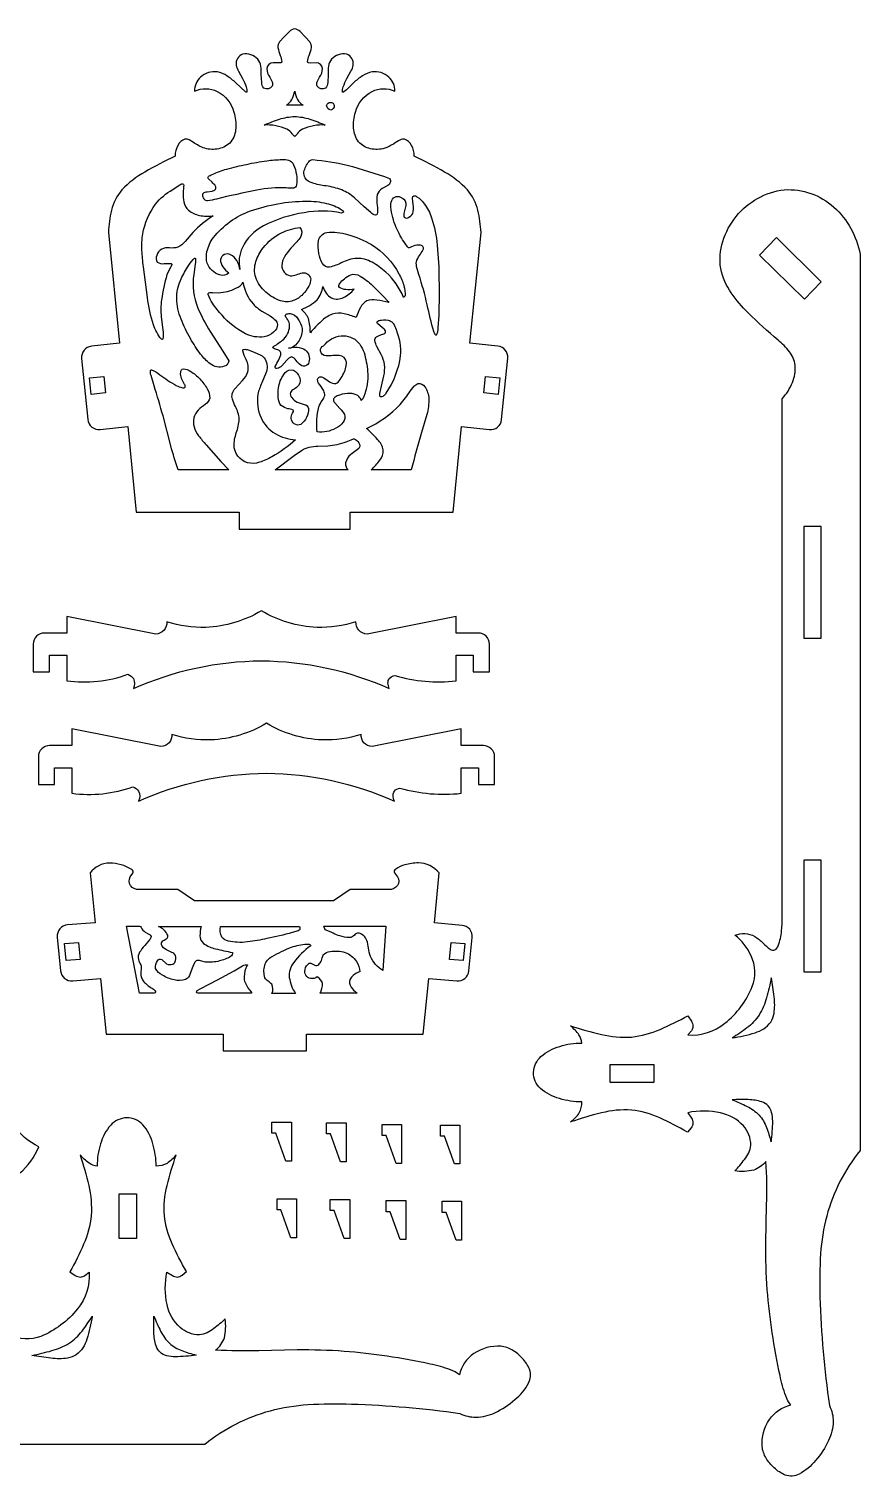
# Model space of a CAD drawing. Extents: x -7 to 286, y -15 to 245.
# Drawn here: x 136.9 to 286.4, y -15 to 245.3 of the extents above; entities that cross this region are included whole.
import ezdxf

# ---------------------------------------------------------------- set-up
doc = ezdxf.new("R2010")
doc.units = 0
doc.header["$MEASUREMENT"] = 0
doc.layers.get('0').update_dxf_attribs({"linetype": 'CONTINUOUS'})
doc.layers.add('2', color=7, linetype='CONTINUOUS')

msp = doc.modelspace()

# ---------------------------------------------------------------- linework, layer by layer
for points in [[(214.715248, 173.762392), (219.693141, 173.193489, 0.418453), (221.917098, 174.987627), (223.017759, 186.030925, 0.412049), (221.235297, 188.224529), (216.215248, 188.762392), (218.215248, 208.652392, 0.042191), (217.656248, 212.645392, 0.119944), (215.765248, 216.332392, 0.076545), (211.656248, 219.509392, 0.018128), (206.215248, 222.381392, 0.134188), (205.707248, 224.314392, 0.214182), (204.444248, 225.421392, 0.143413), (203.707248, 225.300392, 0.037381), (202.453248, 224.561392, -0.067315), (200.895248, 223.795392, -0.1269), (198.351248, 223.714392, -0.166741), (196.183248, 224.961392, -0.151905), (195.308248, 227.435392, -0.091456), (195.637248, 230.274392, -0.205753), (198.625248, 234.032392, -0.22597), (202.715248, 234.076392, 0.220309), (201.638248, 236.589392, 0.228783), (198.617248, 237.518392, 0.094839), (196.895248, 236.811392, 0.046189), (195.297248, 235.575392), (194.014248, 234.323392), (193.579248, 233.945392, -0.333359), (193.334248, 233.883392, -0.16579), (193.453248, 234.825392, -0.040192), (194.083248, 236.368392), (194.814248, 237.644392, 0.104471), (195.232248, 238.773392, 0.349815), (194.070248, 240.737392, 0.25518), (191.340248, 239.826392, 0.143154), (190.794248, 238.575392, 0.038538), (190.715248, 237.091392), (190.646248, 235.614392, -0.167464), (190.261248, 234.621392, -0.412523), (188.762248, 234.981392, -0.216187), (188.771248, 235.736392), (189.193248, 236.579392, 0.153621), (189.712248, 238.166392, 0.35084), (188.608248, 239.176392), (187.612248, 239.130392), (187.221248, 239.163392, -0.296545), (187.030248, 239.377392, -0.0986), (187.319248, 240.497392, 0.062494), (187.719248, 241.910392, 0.184206), (187.418248, 242.958392), (186.611248, 243.843392), (185.678248, 244.787392, 0.175933), (184.715248, 245.262392, 0.175951), (183.752248, 244.788392), (182.819248, 243.843392), (182.013248, 242.958392, 0.184127), (181.712248, 241.909392, 0.062447), (182.111248, 240.497392, -0.098641), (182.400248, 239.377392, -0.296468), (182.209248, 239.163392), (180.822248, 239.175392, 0.350846), (179.718248, 238.166392, 0.153619), (180.237248, 236.579392), (180.659248, 235.736392, -0.21619), (180.668248, 234.981392, -0.412528), (179.170248, 234.621392, -0.167466), (178.784248, 235.614392), (178.715248, 237.091392, 0.038569), (178.636248, 238.575392, 0.14314), (178.090248, 239.826392, 0.255166), (175.360248, 240.737392, 0.349813), (174.199248, 238.773392, 0.104471), (174.616248, 237.644392), (175.347248, 236.368392, -0.040193), (175.977248, 234.825392, -0.165795), (176.096248, 233.883392, -0.333359), (175.851248, 233.945392), (174.133248, 235.575392, 0.046183), (172.535248, 236.811392, 0.094836), (170.813248, 237.518392, 0.228796), (167.792248, 236.590392, 0.220358), (166.715248, 234.076392, -0.22596), (170.805248, 234.032392, -0.205759), (173.794248, 230.274392, -0.091464), (174.122248, 227.435392, -0.151901), (173.247248, 224.961392, -0.166738), (171.079248, 223.714392, -0.126901), (168.535248, 223.795392, -0.06966), (166.532248, 224.846392), (165.723248, 225.300392, 0.143413), (164.986248, 225.421392, 0.214182), (163.723248, 224.314392, 0.134188), (163.215248, 222.381392, 0.018128), (157.774248, 219.509392, 0.076545), (153.665248, 216.332392, 0.119944), (151.774248, 212.645392, 0.042191), (151.215248, 208.652392), (153.215248, 188.762392), (148.180777, 188.187023, 0.410141), (146.412488, 185.993925), (147.513292, 175.007903, 0.417055), (149.728707, 173.213872), (154.715248, 173.762392), (156.215248, 158.31339), (174.715248, 158.31339), (174.715248, 155.262392), (194.715248, 155.262392), (194.715248, 158.31339), (213.215248, 158.31339)], [(201.726, 126.6, -0.095728), (201.484, 127.645, -0.173837), (201.726, 128.4, -0.171995), (202.726, 128.94, 0.097864), (213.726, 128), (213.726, 132.6), (216.826, 132.6), (216.826, 129.6), (219.726, 129.6), (219.726, 134.593934, 0.414214), (217.719934, 136.6), (213.726, 136.6), (213.726, 139.6), (197.726, 136.4, -0.186798), (196.226, 137.1, -0.178336), (195.726, 138.6, -0.08481), (188.726, 137.6, -0.125271), (178.726, 140.6, -0.125271), (168.726, 137.6, -0.08481), (161.726, 138.6, -0.178336), (161.226, 137.1, -0.186798), (159.726, 136.4), (143.726, 139.6), (143.726, 136.6), (139.732065, 136.6, 0.414214), (137.726, 134.593934), (137.726, 129.6), (140.626, 129.6), (140.626, 132.6), (143.726, 132.6), (143.726, 128, 0.119208), (154.726, 129.169998, -0.16432), (155.726, 128.4, -0.235814), (155.726, 126.6, -0.103843), (178.726, 131.6, -0.103843)], [(202.645776, 106.364936, -0.095728), (202.403776, 107.409936, -0.173837), (202.645776, 108.164936, -0.171995), (203.645776, 108.704936, 0.097864), (214.645776, 107.764936), (214.645776, 112.364936), (217.745776, 112.364936), (217.745776, 109.364936), (220.645776, 109.364936), (220.645776, 114.35887, 0.414214), (218.63971, 116.364936), (214.645776, 116.364936), (214.645776, 119.364936), (198.645776, 116.164936, -0.186798), (197.145776, 116.864936, -0.178336), (196.645776, 118.364936, -0.08481), (189.645776, 117.364936, -0.125271), (179.645776, 120.364936, -0.125271), (169.645776, 117.364936, -0.08481), (162.645776, 118.364936, -0.178336), (162.145776, 116.864936, -0.186798), (160.645776, 116.164936), (144.645776, 119.364936), (144.645776, 116.364936), (140.651841, 116.364936, 0.414214), (138.645776, 114.35887), (138.645776, 109.364936), (141.545776, 109.364936), (141.545776, 112.364936), (144.645776, 112.364936), (144.645776, 107.764936, 0.119208), (155.645776, 108.934934, -0.16432), (156.645776, 108.164936, -0.235814), (156.645776, 106.364936, -0.103843), (179.645776, 111.364936, -0.103843)], [(206.948598, 95.237759, 0.073596), (204.545598, 94.890759, 0.087734), (202.870598, 94.140759, 0.433924), (202.683598, 93.451759), (203.191598, 92.763759, -0.292877), (203.171598, 91.184759, -0.237741), (201.689598, 90.442759), (194.689598, 90.442759), (191.689598, 88.442759), (166.689598, 88.442759), (163.689598, 90.442759), (156.689598, 90.442759, -0.24072), (155.197598, 91.154759, -0.289158), (155.163598, 92.719759), (155.640598, 93.386759, 0.42127), (155.431598, 94.064759, 0.138748), (151.440598, 95.206759, 0.242175), (147.939598, 93.442759), (148.829598, 84.442759), (143.886117, 84.089653, 0.422256), (142.032739, 81.891031), (142.634532, 75.812918, 0.410358), (144.802157, 74.011835), (149.829598, 74.442759), (150.829598, 64.442759), (171.829598, 64.442759), (171.829598, 61.442759), (186.829598, 61.442759), (186.829598, 64.442759), (207.829598, 64.442759), (208.829598, 74.442759), (213.858971, 74.011669, 0.410071), (216.026401, 75.810795), (216.627139, 81.818175, 0.418368), (214.80235, 84.016523), (209.829598, 84.442759), (210.708598, 93.439759, 0.223596)]]:
    msp.add_lwpolyline(points, format="xyb", close=True)
at = {"layer": '2'}
for points in [[(184.230248, 232.575392, 0.076855), (184.715248, 234.076392, 0.076855), (185.200248, 232.575392, 0.090174), (186.215248, 231.533392), (183.215248, 231.533392, 0.090174)], [(191.830248, 231.462392, -0.357859), (191.189248, 230.678392, -0.33628), (190.460248, 231.467392, -0.391159), (191.184248, 232.042392, -0.415736)], [(184.715248, 229.499392, -0.075742), (187.465248, 229.023392, -0.022702), (190.215248, 227.974392, 0.123094), (186.114248, 227.224392, 0.100053), (185.153248, 226.386392, -0.152968), (184.715248, 225.940392, -0.152963), (184.278248, 226.386392, 0.100054), (183.317248, 227.224392, 0.123095), (179.215248, 227.974392, -0.022702), (181.965248, 229.023392, -0.075742)], [(172.517248, 220.064392, -0.020708), (176.072248, 220.905392, -0.016221), (179.691248, 221.556392, -0.028583), (182.477248, 221.764392, -0.08431), (183.626248, 221.663392, -0.20769), (184.525248, 220.847392, -0.129689), (185.052248, 217.222392, -0.373575), (184.480248, 216.611392, -0.03982), (183.190248, 216.679392, 0.059764), (177.933248, 216.276392, 0.012674), (170.654248, 214.653392, -0.043868), (169.043248, 214.360392, -0.290769), (168.524248, 214.591392, -0.089778), (168.230248, 215.186392, -0.261897), (168.302248, 215.749392, -0.152891), (168.974248, 215.962392), (169.858248, 216.086392, 0.166642), (170.457248, 216.439392, 0.311208), (170.477248, 217.007392, 0.078645), (169.851248, 217.681392), (169.211248, 218.290392, -0.429641), (169.207248, 218.713392, -0.084686), (169.855248, 219.087392, -0.032487)], [(201.782248, 218.359392, -0.451897), (201.472248, 217.113392), (200.420248, 216.543392, 0.198688), (199.566248, 215.453392, 0.079562), (199.550248, 213.504392, -0.090628), (199.564248, 211.942392, -0.363896), (199.251248, 211.767392, -0.120584), (198.382248, 212.230392), (197.221248, 213.252392), (195.442248, 214.909392, 0.078956), (193.180248, 216.301392, 0.049951), (190.348248, 217.018392, -0.036494), (187.860248, 217.552392, -0.172843), (186.608248, 218.451392, -0.173689), (186.388248, 219.568392, -0.142072), (187.269248, 221.366392, -0.289712), (187.976248, 221.765392, -0.034545), (194.140248, 220.764392, -0.020981)], [(164.606248, 217.400392, -0.325129), (164.745248, 216.909392), (164.657248, 215.747392, 0.069663), (164.765248, 214.151392, 0.158194), (165.633248, 212.636392, 0.123498), (167.612248, 211.719392, 0.096473), (170.069248, 211.656392, 0.060736), (166.396248, 208.634392), (165.032248, 207.036392, -0.118429), (163.722248, 206.000392, -0.098474), (162.225248, 205.872392, 0.133766), (160.812248, 205.671392, 0.175685), (159.903248, 204.525392, 0.277135), (159.997248, 203.335392, 0.182499), (161.264248, 203.051392), (162.469248, 203.065392, -0.439675), (162.606248, 202.888392, -0.075373), (162.303248, 202.243392), (161.749248, 201.075392, 0.047632), (160.789248, 196.538392, 0.081424), (160.733248, 193.466392), (161.021248, 191.118392, -0.101646), (161.008248, 189.483392, -0.539992), (160.725248, 189.496392, -0.095704), (159.344248, 192.040392, -0.052057), (158.228248, 196.980392), (157.523248, 202.489392, -0.01845), (157.255248, 205.423392, -0.053082), (157.410248, 208.410392, -0.115628), (159.687248, 213.730392, -0.090789), (162.779248, 216.376392), (163.938248, 217.138392, -0.157131)], [(280.847659, -2.36619, -0.120296), (281.524159, -5.26119, -0.106443), (280.707159, -8.65419, -0.068421), (278.354859, -12.25019, -0.097992), (275.423059, -14.69819, -0.206454), (272.902159, -14.86619, -0.102136), (270.923459, -13.55919, -0.070104), (269.465459, -11.82319, -0.111397), (268.753559, -9.73119, -0.167116), (270.075759, -4.88019, -0.193913), (273.929259, -2.26619, -0.092723), (272.984559, -0.64819, -0.036388), (271.974659, 3.00981, -0.033595), (269.676459, 18.47181, -0.019485), (269.424159, 26.88581), (269.554659, 33.76481, 0.022905), (269.445559, 41.55681, -0.129674), (267.250959, 39.97381, -0.082368), (263.852359, 39.82981, 0.029396), (265.571359, 41.90581, 0.157661), (266.719159, 44.47981, 0.183254), (265.374359, 47.94681, 0.156183), (261.274159, 50.28281, 0.108438), (255.409659, 50.30481), (256.038859, 49.34281, -0.129554), (256.311259, 48.43081, -0.148158), (255.988859, 47.60281), (255.309659, 46.82481, 0.024434), (250.353759, 49.37381, 0.080867), (245.237559, 50.78081, 0.07791), (239.853759, 50.28381, 0.022706), (234.309659, 48.64481, 0.082355), (235.878959, 50.29881, 0.106004), (236.352359, 52.24981, -0.074986), (232.333159, 52.85581, -0.113106), (228.900959, 54.66181, -0.211088), (227.652259, 57.55081, -0.198913), (228.988359, 60.42481, -0.112117), (232.351859, 62.24981, -0.078901), (236.352359, 62.84981, 0.106401), (235.826159, 64.31781, 0.052737), (234.309659, 65.93481, 0.022041), (239.853359, 64.38181, 0.074753), (245.249159, 63.92381, 0.077207), (250.398259, 65.29281, 0.023502), (255.399359, 67.75681), (256.025059, 66.78881, -0.12116), (256.310859, 65.87981, -0.148619), (256.030159, 65.06781), (255.409659, 64.31481, 0.194971), (262.036559, 66.39681, 0.128237), (266.987759, 72.98481, 0.206271), (266.753759, 78.55581, 0.130493), (263.852359, 82.24981, -0.217653), (267.413659, 82.02681, -0.061885), (268.949159, 80.81581, 0.042253), (270.170459, 79.74081, 0.273351), (271.054159, 79.61581, 0.170242), (271.649459, 80.34481, 0.06994), (272.237259, 83.01281, 0.038233), (272.352359, 85.50981), (272.352359, 178.74981, 0.092671), (274.183459, 181.68481, 0.115786), (274.698459, 184.75531, 0.142492), (273.672159, 187.20261, 0.049011), (271.613959, 189.27701, -0.021351), (266.220859, 194.19121, -0.044784), (263.212959, 197.77031, -0.104164), (261.313659, 202.14157, -0.118542), (261.677159, 207.01304, -0.096142), (264.106459, 211.54409, -0.198241), (272.728359, 216.32851, -0.203066), (281.642159, 213.20958, -0.16815), (286.352359, 204.74981), (286.352359, 43.50981, 0.102643), (280.355759, 31.71981, 0.047325), (279.259159, 24.96781, 0.02568), (279.149559, 17.13181, 0.027479)], [(193.142248, 212.752392, -0.157424), (193.534248, 212.376392, -0.230483), (193.142248, 212.153392, 0.093695), (186.414248, 212.210392, 0.081731), (179.090248, 209.825392, 0.159307), (175.315248, 205.935392, 0.17524), (174.862248, 202.017392, 0.105771), (174.288248, 203.591392, 0.142209), (173.200248, 204.642392, 0.509203), (171.377248, 203.804392, 0.162534), (171.796248, 202.498392, 0.11371), (172.901248, 201.416392, -0.327869), (171.222248, 201.039392, -0.237151), (169.005248, 203.120392, -0.134568), (168.936248, 205.199392, -0.102768), (170.110248, 207.721392, -0.142773), (176.782248, 212.531392, -0.083947), (186.780248, 214.272392, -0.061708), (190.452248, 213.889392, -0.080694)], [(206.109248, 215.253392, -0.188818), (206.693248, 215.080392, -0.09115), (208.013248, 213.783392, -0.0726), (209.329248, 211.300392, -0.059315), (210.336248, 206.350392, -0.021447), (210.658248, 200.127392, -0.013026), (210.614248, 193.791392), (210.463248, 191.468392, -0.081168), (210.215248, 190.271392, -0.500841), (210.053248, 190.208392, -0.12645), (209.719248, 190.850392, -0.018827), (208.540248, 195.653392, 0.02188), (207.044248, 201.085392), (206.627248, 202.543392, -0.137934), (206.691248, 203.671392, -0.059619), (207.321248, 204.777392, 0.072692), (207.848248, 205.704392, 0.355425), (207.642248, 206.238392, 0.138679), (206.975248, 206.396392, 0.100625), (205.719248, 206.053392, -0.156087), (205.168248, 205.895392), (204.974248, 206.064392), (204.573248, 206.654392, -0.04413), (202.960248, 209.559392, -0.080416), (202.005248, 213.221392, -0.106274), (202.168248, 214.417392, -0.272773), (202.986248, 215.117392, -0.167488), (203.989248, 214.910392, -0.324904), (204.685248, 213.502392), (204.403248, 212.293392, 0.210932), (204.407248, 211.376392, 0.314298), (205.253248, 211.378392, 0.227376), (206.035248, 212.402392, 0.077592), (205.959248, 214.154392), (205.908248, 214.888392, -0.32661)], [(182.382248, 202.718392, 0.35795), (183.904248, 200.870392, 0.12444), (185.003248, 201.041392, -0.054086), (186.076248, 201.362392, -0.428758), (187.591248, 200.345392, -0.137927), (187.260248, 199.009392, -0.078135), (186.162248, 197.524392, -0.109343), (184.460248, 196.385392, -0.166219), (182.170248, 196.344392, -0.107311), (179.515248, 197.937392, -0.127309), (177.699248, 200.566392, -0.154912), (177.753248, 203.411392, -0.084134), (179.043248, 205.869392, -0.124892), (182.359248, 208.571392, -0.090249), (185.660248, 209.540392, -0.305066), (185.803248, 207.905392, -0.066918), (185.072248, 206.965392), (183.993248, 205.801392, 0.047031), (182.903248, 204.288392, 0.121171)], [(204.588248, 197.241392), (204.294248, 196.942392, 0.115382), (201.102248, 201.505392, 0.065874), (198.625248, 203.290392, 0.130525), (195.857248, 203.992392, 0.09131), (193.163248, 203.222392, -0.064895), (191.000248, 202.419392, -0.303422), (189.710248, 203.056392, -0.095094), (189.075248, 204.897392, -0.101684), (189.008248, 207.166392, -0.310691), (190.497248, 208.630392, -0.111734), (194.219248, 208.280392, -0.066929), (198.524248, 206.458392, -0.134701), (203.443248, 201.197392, -0.055929), (204.360248, 199.050392, -0.078091)], [(167.322248, 195.054392, 0.037653), (169.524248, 190.824392), (171.773248, 187.302392), (172.898248, 185.572392), (172.901248, 185.500392), (172.830248, 185.300392, -0.220187), (172.062248, 184.574392, -0.259687), (169.522248, 185.034392, -0.071271), (167.804248, 186.768392, -0.035682), (165.973248, 189.549392, -0.039984), (164.283248, 193.080392, -0.085302), (163.499248, 196.765392, -0.100501), (164.170248, 199.996392, -0.045687), (165.473248, 202.413392, -0.035467), (166.437248, 203.762392), (166.719248, 204.004392, -0.510309), (166.870248, 203.949392, -0.091202), (166.828248, 202.979392), (166.564248, 201.095392, 0.138251)], [(196.462248, 200.819392, -0.060479), (198.705248, 199.097392), (200.667248, 197.140392), (201.520248, 196.232392), (201.654248, 196.046392, 0.02913), (199.465248, 196.498392, 0.134946), (197.670248, 196.337392, 0.162162), (196.532248, 195.156392, 0.038535), (195.787248, 193.361392, 0.037313), (193.596248, 194.020392, 0.129949), (191.475248, 193.946392, 0.102851), (189.468248, 192.648392, 0.024784), (187.531248, 190.617392, 0.071604), (187.169248, 193.184392, 0.116662), (185.944248, 194.801392, 0.08603), (188.728248, 196.516392, 0.132228), (189.788248, 198.925392, 0.194492), (191.336248, 196.864392, 0.236306), (193.478248, 196.956392, 0.115676), (195.388248, 198.449392, -0.090427), (193.908248, 198.374392, -0.140303), (192.754248, 198.758392, -0.408405), (192.803248, 199.467392, -0.05695), (193.667248, 200.335392, -0.105071), (194.823248, 201.060392, -0.204143)], [(177.284248, 195.733392, 0.064865), (178.825248, 194.507392), (180.282248, 193.637392, -0.071052), (181.235248, 192.855392, -0.152612), (181.606248, 192.100392, -0.222126), (180.930248, 190.729392, -0.169198), (179.237248, 189.893392, -0.15213), (175.865248, 190.434392, -0.09322), (171.647248, 193.757392, -0.036982), (169.952248, 195.922392, -0.089103), (169.169248, 197.487392, -0.316182), (169.271248, 197.802392, -0.141536), (169.950248, 197.855392), (171.036248, 197.795392, 0.095064), (174.141248, 198.610392, 0.193608), (175.420248, 199.716392, 0.141979)], [(186.060248, 190.858392, -0.140875), (185.189248, 188.753392, -0.195366), (183.631248, 187.810392, -0.23342), (186.623248, 187.510392, -0.311504), (187.257248, 185.318392, -0.529226), (185.813248, 184.760392, -0.060941), (184.973248, 185.646392, 0.18692), (184.156248, 186.256392, 0.206096), (183.317248, 185.684392), (182.414248, 184.661392, -0.140288), (181.532248, 184.165392, -0.701393), (181.234248, 184.529392, -0.041586), (181.840248, 185.737392, 0.155124), (182.221248, 187.001392, 0.246129), (181.435248, 187.612392, -0.159855), (180.745248, 187.933392, -0.219793), (180.938248, 188.170392, 0.045282), (182.764248, 189.481392, 0.228003), (183.765248, 192.207392, 0.109512), (183.328248, 193.161392, -0.142578), (183.025248, 193.738392, -0.303569), (183.472248, 194.031392, -0.122116), (184.297248, 193.970392, -0.179413), (185.530248, 192.740392, -0.154552)], [(202.928248, 191.190392, -0.118628), (203.691248, 186.449392, -0.118875), (201.113248, 179.737392, -0.123779), (200.652248, 179.241392, -0.235984), (200.132248, 179.088392, -0.272279), (200.035248, 179.670392), (200.322248, 180.981392), (200.759248, 182.853392, 0.07441), (200.861248, 184.882392, 0.081756), (200.285248, 186.673392), (199.511248, 188.119392, -0.093432), (199.138248, 189.190392, -0.275773), (199.426248, 189.888392, -0.074735), (200.348248, 190.279392, 0.153153), (201.057248, 190.649392, 0.297216), (200.813248, 191.233392), (200.109248, 191.844392), (199.621248, 192.255392, -0.262202), (199.495248, 192.522392, -0.246424), (200.307248, 192.889392, -0.120027), (201.899248, 192.748392, -0.160574), (202.433248, 192.277392, -0.047575)], [(197.485248, 185.810392, -0.068878), (197.845248, 182.299392, -0.090403), (196.965248, 178.741392), (196.673248, 178.443392, 0.179919), (196.065248, 179.301392, 0.143815), (194.706248, 179.686392, 0.081903), (192.769248, 179.410392, 0.076768), (192.010248, 179.048392, 0.217675), (191.679248, 178.564392, 0.17555), (191.910248, 177.979392), (192.851248, 176.972392, -0.093557), (193.658248, 175.893392, -0.267145), (193.403248, 174.511392, -0.105557), (192.084248, 173.420392, -0.159384), (188.752248, 172.773392, -0.091777), (189.071248, 177.263392, -0.071553), (189.688248, 178.482392, 0.100942), (190.110248, 179.298392, 0.147424), (189.946248, 180.158392), (189.455248, 180.968392), (189.013248, 181.564392, -0.149817), (188.829248, 182.076392, -0.596938), (189.689248, 182.641392, -0.045933), (190.719248, 181.984392, 0.123383), (191.827248, 181.468392, 0.241439), (192.719248, 181.937392, 0.060766), (193.398248, 183.050392, 0.135125), (194.023248, 185.322392, 0.350931), (192.735248, 186.518392, 0.056206), (191.544248, 186.499392, -0.050178), (190.399248, 186.463392, -0.352662), (189.338248, 187.356392, -0.318018), (189.920248, 188.287392, -0.19927), (193.079248, 190.072392, -0.22885), (196.153248, 188.884392, -0.131022)], [(178.659248, 175.330392, 0.152134), (181.217248, 172.468392, 0.126221), (184.877248, 171.366392, -0.062003), (180.620248, 168.307392, -0.053586), (178.369248, 167.315392, -0.13762), (176.252248, 167.208392, -0.327703), (173.810248, 170.462392, -0.070942), (174.321248, 172.924392, 0.094943), (174.721248, 175.401392, 0.083504), (173.921248, 177.635392), (173.521248, 178.663392, -0.129936), (173.494248, 179.647392, -0.101005), (174.020248, 180.603392), (175.332248, 182.044392, 0.112823), (176.309248, 183.586392, 0.162242), (176.011248, 185.775392, -0.04214), (175.374248, 187.341392, -0.397696), (175.541248, 187.620392, -0.130868), (176.351248, 187.520392), (177.419248, 187.124392), (178.614248, 186.577392, -0.119487), (179.404248, 185.870392, -0.227187), (179.528248, 183.325392), (178.788248, 181.575392, 0.05641), (178.107248, 179.570392, 0.150836)], [(167.659248, 182.302392, -0.065437), (169.000248, 180.511392, -0.1571), (169.432248, 178.853392, -0.189296), (168.626248, 177.731392, 0.034875), (167.377248, 176.715392, 0.261203), (166.615248, 173.700392, 0.088453), (167.451248, 172.076392, 0.024102), (168.785248, 170.452392), (171.446248, 167.463392), (172.885248, 165.940392), (163.765248, 165.940392, -0.017506), (162.446248, 170.256392), (161.046248, 175.640392, 0.008818), (159.441248, 181.083392), (158.889248, 182.915392, -0.142313), (158.798248, 183.836392, -0.334222), (158.995248, 183.922392, -0.08876), (160.455248, 183.066392, 0.033397), (163.406248, 181.129392, 0.07578), (164.540248, 180.726392, 0.336375), (165.054248, 180.851392, 0.16407), (164.844248, 181.437392), (164.379248, 182.395392, -0.107884), (164.219248, 183.512392, -0.378169), (164.718248, 184.125392, -0.147842), (166.023248, 183.653392, -0.060415)], [(184.052248, 175.203392, -0.149486), (184.317248, 176.119392), (184.477248, 176.460392, 0.310299), (184.436248, 176.699392, 0.084086), (183.502248, 176.954392, -0.146539), (182.292248, 177.526392, -0.15951), (181.749248, 178.947392, -0.064232), (181.809248, 180.686392, -0.120169), (182.742248, 183.095392, -0.250495), (184.072248, 183.968392, -0.257159), (185.417248, 182.992392, -0.283763), (185.415248, 181.094392, -0.084003), (184.594248, 180.483392, 0.171295), (183.948248, 179.864392, 0.225529), (184.182248, 178.950392, 0.129659), (185.157248, 178.137392), (186.435248, 177.732392, -0.289944), (187.216248, 177.013392, -0.241348), (185.791248, 174.123392, -0.295845), (184.643248, 174.245392, -0.202321)], [(208.824248, 178.769392, -0.075382), (208.470248, 175.903392), (207.528248, 172.662392, 0.007601), (205.665248, 165.940392), (198.465248, 165.940392, 0.040073), (200.032248, 167.707392, 0.183348), (200.633248, 169.524392, 0.145656), (199.622248, 171.424392, 0.02898), (197.646248, 173.375392, 0.091663), (203.688248, 177.712392, 0.030133), (205.496248, 180.107392), (206.191248, 180.994392, -0.125808), (206.847248, 181.463392, -0.324375), (208.123248, 180.864392, -0.140362)], [(196.221248, 170.815392, -0.342721), (196.220248, 169.780392), (194.799248, 168.691392, 0.172191), (193.867248, 167.208392, 0.26492), (194.355248, 165.940392), (181.215248, 165.940392), (184.621248, 168.514392), (185.967248, 169.460392, -0.078226), (187.300248, 170.036392, -0.049577), (188.891248, 170.215392), (190.685248, 170.296392, 0.059262), (193.995248, 170.979392), (194.889248, 171.365392, -0.130039), (195.416248, 171.517392, -0.222069)], [(156.794598, 71.790859), (154.499598, 83.841759), (156.810598, 83.842759, -0.360457), (157.100598, 83.639759, 0.104823), (157.859598, 82.773759), (158.520598, 82.426759, -0.238398), (158.907598, 82.025759, -0.173234), (158.628598, 81.403759), (158.010598, 80.691759, 0.041053), (157.028598, 79.446759, 0.145339), (156.554598, 78.186659, 0.110165), (156.953598, 77.062559, -0.155864), (157.140598, 76.368159), (157.031598, 75.420959, 0.164862), (157.586598, 73.878259, 0.068798), (159.132598, 72.656259, -0.155718), (159.697598, 72.136659, -0.274658), (159.611598, 71.883259), (159.451598, 71.798359)], [(173.146598, 78.387959, -0.082546), (171.173598, 77.612159, -0.086955), (168.685598, 77.399959), (167.768598, 77.624159, 0.139653), (167.128598, 77.694659, 0.186469), (166.702598, 77.284459), (166.404598, 76.607859), (165.912598, 75.325559, -0.212062), (165.103598, 74.270659, -0.144352), (163.038598, 74.186559, -0.082474), (160.925598, 75.057959, -0.182307), (159.711598, 76.278959, -0.215818), (160.043598, 77.632659, -0.44133), (160.822598, 77.866159), (161.691598, 77.086959, 0.204943), (162.816598, 77.043059, 0.282598), (163.301598, 77.700559, 0.243226), (163.117598, 78.832759, 0.095972), (162.480598, 79.217759), (161.690598, 79.579759, -0.186918), (160.741598, 80.595759, -0.335865), (161.245598, 81.358759), (161.760598, 81.715759, 0.30965), (161.900598, 82.266759, 0.166862), (160.251598, 83.813759), (167.896598, 83.826759, 0.062157), (167.681598, 82.147759, 0.221268), (168.350598, 80.745759, 0.098815), (170.490598, 79.802759, 0.018582), (173.513598, 79.135759, -0.39162)], [(185.551598, 83.829759, -0.256294), (185.617598, 83.265759, -0.196301), (185.316598, 83.029759), (184.273598, 82.705759, -0.01122), (179.722598, 81.627759, -0.022889), (176.242598, 81.026759, -0.050068), (174.380598, 80.964759, -0.035762), (172.814598, 81.193759, -0.223193), (171.622598, 81.894759, -0.162057), (171.355598, 83.828759)], [(201.087598, 83.845759), (200.590598, 75.888659, -0.157227), (198.335598, 78.419359, -0.057318), (197.975598, 79.941759, 0.054515), (197.683598, 81.294759, 0.229384), (196.279598, 82.615759, 0.305193), (195.452598, 82.231759, -0.20881), (194.529598, 81.826759, -0.076802), (192.831598, 82.098759, -0.044255), (191.634598, 82.598759), (191.251598, 82.778759), (190.213598, 83.194759), (189.940598, 83.839759)], [(179.345598, 76.820159, -0.223176), (180.645598, 78.387759, -0.049648), (184.114598, 80.066759, -0.079668), (186.905598, 80.649759, -0.126811), (187.465598, 80.549759, -0.299025), (187.594598, 80.317759, 0.079587), (184.549598, 77.334259, 0.195103), (183.750598, 74.653159, 0.124175), (184.880598, 71.771659), (180.615598, 71.769259, 0.259715), (180.584598, 73.403559, 0.075983), (179.963598, 73.944059, -0.125369), (179.365598, 74.597059, -0.153938)], [(195.521598, 75.230459, 0.168517), (194.557598, 73.973959, 0.201892), (195.112598, 72.608359, 0.087034), (195.953598, 71.813759), (189.293598, 71.809859, 0.12618), (189.723598, 73.563359, 0.17796), (188.771598, 74.743259, -0.186006), (187.549598, 74.444659, -0.208005), (186.734598, 75.046259, -0.229729), (186.575598, 76.058159, -0.207308), (187.345598, 77.219659, -0.207373), (187.877598, 77.111659), (188.363598, 76.822059, 0.344349), (189.028598, 76.976959, 0.12629), (189.506598, 77.673059, -0.055094), (189.860598, 78.691759, -0.219016), (191.093598, 79.293759, -0.119519), (193.770598, 79.155759, -0.15564), (195.815598, 77.503659, -0.16893), (196.398598, 75.629059, 0.160037)], [(167.356598, 71.797059, -0.300568), (167.064598, 72.076159, -0.257702), (167.208598, 72.284559), (167.847598, 72.672359), (170.813598, 74.239759), (173.840598, 75.857059), (175.347598, 76.753159, -0.197367), (176.244598, 76.882959, 0.114488), (175.959598, 76.297859, 0.128766), (175.635598, 74.242159, 0.113139), (176.625598, 72.331359), (176.952598, 71.925259), (176.964598, 71.803859)], [(263.352359, 63.74981, 0.036256), (267.469159, 64.69881, 0.166732), (270.302159, 66.60781, 0.100203), (270.889459, 68.18281, 0.068346), (270.917859, 71.18281, 0.017254), (270.404659, 74.58781, -0.020126), (269.551859, 70.99681, -0.071602), (268.202559, 67.88681, -0.081679), (266.025659, 65.57781, -0.02614)], [(268.211959, 49.86781, -0.092122), (269.537159, 47.65081, -0.027578), (270.352359, 45.04981, 0.034472), (270.656959, 48.79681, 0.061733), (270.459059, 50.35481, 0.120059), (269.840859, 51.53481, 0.118628), (268.709059, 52.25181, 0.075617), (266.267059, 52.65881, 0.018124), (263.352359, 52.63981, -0.023731), (266.037159, 51.44581, -0.085182)], [(148.311192, 13.708218, -0.036256), (147.362192, 9.591418, -0.166732), (145.453192, 6.758418, -0.100203), (143.878192, 6.171118, -0.068346), (140.878192, 6.142718, -0.017254), (137.473192, 6.655918, 0.020126), (141.064192, 7.508718, 0.071602), (144.174192, 8.858018, 0.081679), (146.483192, 11.034918, 0.02614)], [(162.193192, 8.848618, 0.092122), (164.410192, 7.523418, 0.027578), (167.011192, 6.708218, -0.034472), (163.264192, 6.403618, -0.061733), (161.706192, 6.601518, -0.120059), (160.526192, 7.219718, -0.118628), (159.809192, 8.351518, -0.075617), (159.402192, 10.793518, -0.018124), (159.421192, 13.708218, 0.023731), (160.615192, 11.023418, 0.085182)]]:
    msp.add_lwpolyline(points, format="xyb", close=True, dxfattribs=at)
for points in [[(271.352359, 207.76981), (268.252359, 204.56981), (276.352359, 196.64981), (279.352359, 199.74981)], [(150.415248, 182.762392), (150.715248, 179.812392), (148.115248, 179.522392), (147.815248, 182.512392)], [(221.615248, 182.512392), (221.315248, 179.522392), (218.715248, 179.812392), (219.015248, 182.762392)], [(276.252359, 155.74981), (276.252359, 135.64981), (279.352359, 135.64981), (279.352359, 155.74981)], [(279.352359, 95.74981), (276.252359, 95.74981), (276.252359, 75.64981), (279.352359, 75.64981)], [(145.829598, 80.942759), (146.129598, 77.892759), (143.629598, 77.682759), (143.329598, 80.772759)], [(215.329598, 80.772759), (215.029598, 77.682759), (212.529598, 77.892759), (212.829598, 80.942759)], [(241.352359, 58.89981), (241.352359, 55.79981), (249.352359, 55.79981), (249.352359, 58.89981)], [(184.132299, 41.62092), (183.132299, 41.62092), (181.332299, 46.62092), (180.632299, 46.62092), (180.632299, 48.62092), (184.132299, 48.62092)], [(193.94659, 41.49747), (192.94659, 41.49747), (191.14659, 46.49747), (190.44659, 46.49747), (190.44659, 48.49747), (193.94659, 48.49747)], [(203.946055, 41.188844), (202.946055, 41.188844), (201.146055, 46.188844), (200.446055, 46.188844), (200.446055, 48.188844), (203.946055, 48.188844)], [(214.425578, 41.093363), (213.425578, 41.093363), (211.625578, 46.093363), (210.925578, 46.093363), (210.925578, 48.093363), (214.425578, 48.093363)], [(153.161192, 35.708218), (156.261192, 35.708218), (156.261192, 27.708218), (153.161192, 27.708218)], [(185.04419, 27.818609), (184.04419, 27.818609), (182.24419, 32.818609), (181.54419, 32.818609), (181.54419, 34.818609), (185.04419, 34.818609)], [(194.611581, 27.695159), (193.611581, 27.695159), (191.811581, 32.695159), (191.111581, 32.695159), (191.111581, 34.695159), (194.611581, 34.695159)], [(204.672771, 27.509984), (203.672771, 27.509984), (201.872771, 32.509984), (201.172771, 32.509984), (201.172771, 34.509984), (204.672771, 34.509984)], [(214.72697, 27.380023), (213.72697, 27.380023), (211.92697, 32.380023), (211.22697, 32.380023), (211.22697, 34.380023), (214.72697, 34.380023)]]:
    msp.add_lwpolyline(points, close=True, dxfattribs=at)
for points in [[(7.311192, -9.291782), (168.551192, -9.291782, -0.102643), (180.341192, -3.295182, -0.047325), (187.093192, -2.198582, -0.02568), (194.929192, -2.088982, -0.027479), (214.427192, -3.787082, 0.120296), (217.322192, -4.463582, 0.106443), (220.715192, -3.646582, 0.068421), (224.311192, -1.294282, 0.097992), (226.759192, 1.637518, 0.206454), (226.927192, 4.158418, 0.102136), (225.620192, 6.137118, 0.070104), (223.884192, 7.595118, 0.111397), (221.792192, 8.307018, 0.167116), (216.941192, 6.984818, 0.193913), (214.327192, 3.131318, 0.092723), (212.709192, 4.076018, 0.036388), (209.051192, 5.085918, 0.033595), (193.589192, 7.384118, 0.019485), (185.175192, 7.636418), (178.296192, 7.505918, -0.022905), (170.504192, 7.615018, 0.129674), (172.087192, 9.809618, 0.082368), (172.231192, 13.208218, -0.029396), (170.155192, 11.489218, -0.157661), (167.581192, 10.341418, -0.183254), (164.114192, 11.686218, -0.156183), (161.778192, 15.786418, -0.108438), (161.756192, 21.650918), (162.718192, 21.021718, 0.129554), (163.630192, 20.749318, 0.148158), (164.458192, 21.071718), (165.236192, 21.750918, -0.024434), (162.687192, 26.706818, -0.080867), (161.280192, 31.823018, -0.07791), (161.777192, 37.206818, -0.022706), (163.416192, 42.750918, -0.082355), (161.762192, 41.181618, -0.106004), (159.811192, 40.708218, 0.074986), (159.205192, 44.727418, 0.113106), (157.399192, 48.159618, 0.211088), (154.510192, 49.408318, 0.198913), (151.636192, 48.072218, 0.112117), (149.811192, 44.708718, 0.078901), (149.211192, 40.708218, -0.106401), (147.743192, 41.234418, -0.052737), (146.126192, 42.750918, -0.022041), (147.679192, 37.207218, -0.074753), (148.137192, 31.811418, -0.077207), (146.768192, 26.662318, -0.023502), (144.304192, 21.661218), (145.272192, 21.035518, 0.12116), (146.181192, 20.749718, 0.148619), (146.993192, 21.030418), (147.746192, 21.650918, -0.194971), (145.664192, 15.024018, -0.128237), (139.076192, 10.072818, -0.206271), (133.505192, 10.306818, -0.130493)], [(135.260756, 39.419585, 0.121399), (138.707756, 44.180785, -0.127646), (134.114756, 48.157985, -0.144904)]]:
    msp.add_lwpolyline(points, format="xyb", dxfattribs=at)

doc.saveas('drawing.dxf')
